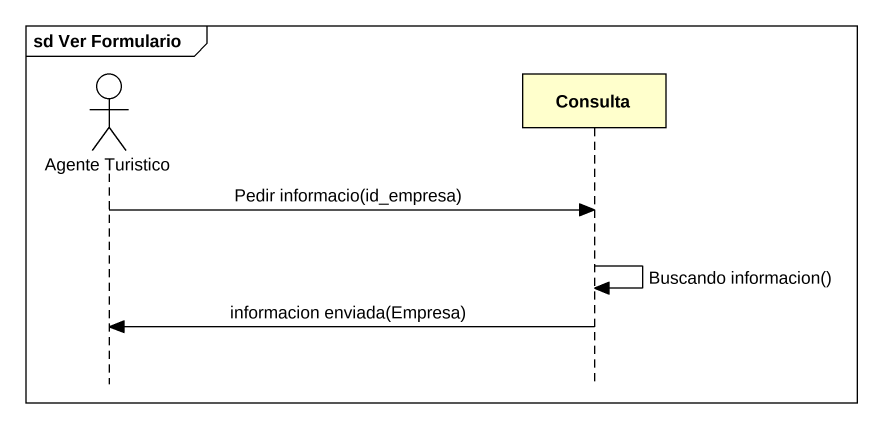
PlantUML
@startuml
mainframe sd Ver Formulario
hide footbox
actor "Agente Turistico" as Agente_Turistico
participant Consulta

Agente_Turistico -> Consulta : Pedir informacio(id_empresa)
Consulta -> Consulta : Buscando informacion()
Consulta -> Agente_Turistico : informacion enviada(Empresa)
@enduml
